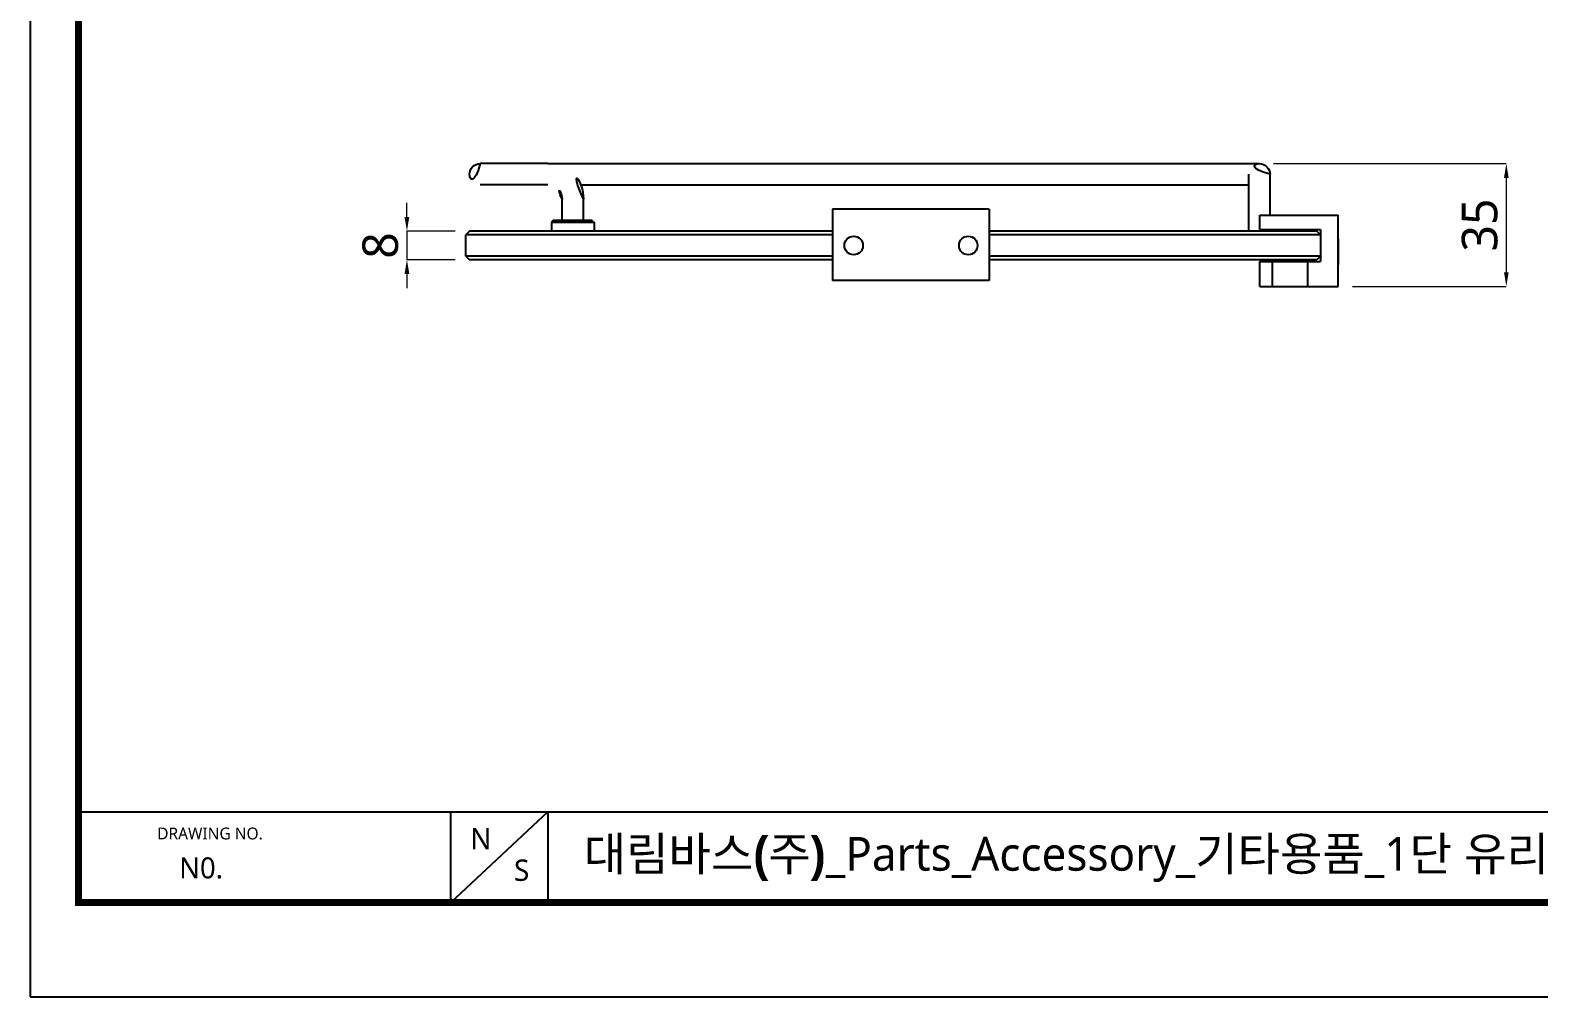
# Model space of a CAD drawing. Extents: x 16295159345 to 16296660660, y -37409619871 to -37408926496.
# Drawn here: x 16295159344.7 to 16295159768.4, y -37408927116.3 to -37408926844.6 of the extents above; entities that cross this region are included whole.
import ezdxf

# ---------------------------------------------------------------- set-up
doc = ezdxf.new("R2010")
doc.units = 0
doc.header["$LTSCALE"] = 10
doc.header["$MEASUREMENT"] = 0
doc.header["$PDMODE"] = 3
doc.header["$PDSIZE"] = -10
doc.linetypes.add('HIDDEN', pattern=[0.375, 0.25, -0.125])
doc.layers.get('0').update_dxf_attribs({"linetype": 'CONTINUOUS'})
doc.layers.get('DEFPOINTS').update_dxf_attribs({"linetype": 'CONTINUOUS'})
doc.layers.add('BODY', color=7, linetype='CONTINUOUS')
doc.styles.add('Daelim Dimension', font='')
doc.styles.get('Daelim Dimension').set_extended_font_data('NanumGothic')
doc.dimstyles.new('DEFAULT', dxfattribs={"dimscale": 2, "dimtxt": 2, "dimasz": 2, "dimexe": 0, "dimexo": 2, "dimgap": 1, "dimtad": 1, "dimdec": 1, "dimzin": 9, "dimdsep": 46, "dimtxsty": 'Daelim Dimension', "dimcen": 0.5, "dimclrd": 252, "dimclre": 252, "dimclrt": 3, "dimadec": 1, "dimazin": 0, "dimtfac": 1, "dimtdec": 1, "dimtix": 1, "dimtmove": 0, "dimatfit": 3, "dimfxl": 1, "dimtolj": 1, "dimtzin": 1, "dimlwd": 9, "dimlwe": 9, "dimarcsym": 0})

# ---------------------------------------------------------------- blocks, each defined once
blk = doc.blocks.new('*D9')
at = {"layer": 'BODY', "color": 5, "lineweight": 9, "ltscale": 0.7, "transparency": 16777216}
for p, q in [((16295159693.919241, -37408926882.121513), (16295159759.269779, -37408926882.121513)), ((16295159759.269779, -37408926886.121513), (16295159759.269779, -37408926912.621513)), ((16295159716.05924, -37408926916.621513), (16295159759.269779, -37408926916.621513))]:
    blk.add_line(p, q, dxfattribs=at)
at = {"layer": 'BODY', "color": 5, "ltscale": 0.7, "transparency": 16777216}
for points in [[(16295159758.603109, -37408926886.121513), (16295159759.936449, -37408926886.121513), (16295159759.269779, -37408926882.121513)], [(16295159758.603109, -37408926912.621513), (16295159759.936449, -37408926912.621513), (16295159759.269779, -37408926916.621513)]]:
    blk.add_solid(points, dxfattribs=at)
at = {"layer": 'DEFPOINTS', "color": 0, "ltscale": 0.7, "transparency": 16777216}
for p in [(16295159689.919241, -37408926882.121513), (16295159712.05924, -37408926916.621513), (16295159759.269779, -37408926916.621513)]:
    blk.add_point(p, dxfattribs=at)
at = {"layer": 'BODY', "color": 7, "ltscale": 0.7, "transparency": 16777216, "insert": (16295159751.819139, -37408926899.371513), "char_height": 10, "attachment_point": 5, "rotation": 90, "style": 'Daelim Dimension'}
blk.add_mtext('\\A1;35', dxfattribs=at)
blk = doc.blocks.new('*D10')
at = {"color": 5, "lineweight": 9, "ltscale": 0.5, "transparency": 16777216}
for p, q in [((16295159450.48542, -37408926897.121513), (16295159450.48542, -37408926893.121513)), ((16295159464.05924, -37408926901.121513), (16295159450.48542, -37408926901.121513)), ((16295159450.48542, -37408926901.121513), (16295159450.48542, -37408926909.121513)), ((16295159464.05924, -37408926909.121513), (16295159450.48542, -37408926909.121513)), ((16295159450.48542, -37408926913.121513), (16295159450.48542, -37408926917.121513))]:
    blk.add_line(p, q, dxfattribs=at)
at = {"color": 5, "ltscale": 0.5, "transparency": 16777216}
for points in [[(16295159449.81876, -37408926897.121513), (16295159451.15209, -37408926897.121513), (16295159450.48542, -37408926901.121513)], [(16295159449.81876, -37408926913.121513), (16295159451.15209, -37408926913.121513), (16295159450.48542, -37408926909.121513)]]:
    blk.add_solid(points, dxfattribs=at)
at = {"layer": 'DEFPOINTS', "color": 0, "ltscale": 0.5, "transparency": 16777216}
for p in [(16295159468.05924, -37408926901.121513), (16295159450.48542, -37408926909.121513), (16295159468.05924, -37408926909.121513)]:
    blk.add_point(p, dxfattribs=at)
at = {"color": 7, "ltscale": 0.5, "transparency": 16777216, "insert": (16295159443.041941, -37408926905.121513), "char_height": 10, "attachment_point": 5, "rotation": 90, "style": 'Daelim Dimension'}
blk.add_mtext('\\A1;8', dxfattribs=at)

msp = doc.modelspace()

# ---------------------------------------------------------------- linework, layer by layer
at = {"color": 7}
for p, q in [((16295159490.05924, -37408926882.121513), (16295159471.05924, -37408926882.121513)), ((16295159490.05924, -37408926888.121513), (16295159471.05924, -37408926888.121513)), ((16295159494.05924, -37408926898.121513), (16295159494.05924, -37408926892.121513)), ((16295159500.05924, -37408926898.121513), (16295159500.05924, -37408926892.121513)), ((16295159491.55924, -37408926898.121513), (16295159491.05924, -37408926898.621513)), ((16295159503.05924, -37408926898.621513), (16295159491.05924, -37408926898.621513)), ((16295159502.55924, -37408926898.121513), (16295159491.55924, -37408926898.121513)), ((16295159502.55924, -37408926898.121513), (16295159503.05924, -37408926898.621513)), ((16295159468.05924, -37408926901.121513), (16295159467.05924, -37408926902.121513)), ((16295159570.05924, -37408926902.121513), (16295159467.05924, -37408926902.121513)), ((16295159467.05924, -37408926908.121513), (16295159467.05924, -37408926902.121513)), ((16295159570.05924, -37408926901.121513), (16295159468.05924, -37408926901.121513)), ((16295159706.05924, -37408926901.121513), (16295159614.05924, -37408926901.121513)), ((16295159707.05924, -37408926902.121513), (16295159614.05924, -37408926902.121513)), ((16295159570.05924, -37408926908.121513), (16295159467.05924, -37408926908.121513)), ((16295159467.05924, -37408926908.121513), (16295159468.05924, -37408926909.121513)), ((16295159707.05924, -37408926908.121513), (16295159614.05924, -37408926908.121513)), ((16295159570.05924, -37408926909.121513), (16295159468.05924, -37408926909.121513)), ((16295159706.05924, -37408926909.121513), (16295159614.05924, -37408926909.121513))]:
    msp.add_line(p, q, dxfattribs=at)
for p, q in [((16295159614.05924, -37408926894.926201), (16295159570.05924, -37408926894.926201)), ((16295159570.05924, -37408926894.926201), (16295159570.05924, -37408926914.926201)), ((16295159614.05924, -37408926894.926201), (16295159614.05924, -37408926914.926201)), ((16295159690.05924, -37408926900.621513), (16295159690.05924, -37408926896.621513)), ((16295159690.05924, -37408926896.621513), (16295159712.05924, -37408926896.621513)), ((16295159712.05924, -37408926916.621513), (16295159712.05924, -37408926896.621513)), ((16295159690.05924, -37408926900.621513), (16295159707.05924, -37408926900.621513)), ((16295159712.05924, -37408926903.221512), (16295159712.05924, -37408926910.420067)), ((16295159690.05924, -37408926916.621513), (16295159690.05924, -37408926909.621513)), ((16295159690.05924, -37408926909.621513), (16295159707.05924, -37408926909.621513)), ((16295159614.05924, -37408926914.926201), (16295159570.05924, -37408926914.926201)), ((16295159690.05924, -37408926916.621513), (16295159712.05924, -37408926916.621513))]:
    msp.add_line(p, q)
at = {"color": 5}
msp.add_line((16295159358.276239, -37408927064.333832), (16295160039.7197, -37408927064.333832), dxfattribs=at)
at = {"color": 5, "ltscale": 40}
for p, q in [((16295159462.73213, -37408927064.333832), (16295159462.73213, -37408927089.835068)), ((16295159462.73213, -37408927064.333832), (16295159462.73213, -37408927089.835068)), ((16295159490.02479, -37408927064.333832), (16295159462.73213, -37408927089.835068)), ((16295159490.02479, -37408927064.333832), (16295159462.73213, -37408927089.835068)), ((16295159490.02479, -37408927064.333832), (16295159490.02479, -37408927089.835068)), ((16295159490.02479, -37408927064.333832), (16295159490.02479, -37408927089.835068))]:
    msp.add_line(p, q, dxfattribs=at)
at = {"ltscale": 0.5}
msp.add_lwpolyline([(16295159344.667589, -37408927116.290787), (16295160190.96759, -37408927116.290787), (16295160190.96759, -37408926496.190781), (16295159344.667589, -37408926496.190781)], close=True, dxfattribs=at)
at = {"color": 5, "linetype": 'ByBlock', "lineweight": 200, "const_width": 1.95}
msp.add_lwpolyline([(16295159358.276239, -37408927089.738663), (16295160177.276239, -37408927089.738663), (16295160177.276239, -37408926510.588654), (16295159358.276239, -37408926510.588654)], close=True, dxfattribs=at)
for centre in [(16295159575.972679, -37408926905.125481), (16295159608.14579, -37408926905.125481)]:
    msp.add_circle(centre, 2.6)
at = {"color": 7}
for centre, radius, start, end in [((16295159471.05924, -37408926885.121513), 3, 90, 270), ((16295159490.05924, -37408926892.121513), 10, 0, 90), ((16295159490.05924, -37408926892.121513), 4, 0, 90)]:
    msp.add_arc(centre, radius, start, end, dxfattribs=at)
at = {"layer": 'BODY', "ltscale": 0.7}
for p, q in [((16295159490.05924, -37408926882.121513), (16295159689.919241, -37408926882.121513)), ((16295159686.919241, -37408926901.121513), (16295159686.919241, -37408926885.121513)), ((16295159692.919241, -37408926896.621513), (16295159692.919241, -37408926885.121513)), ((16295159499.22439, -37408926888.121513), (16295159686.919241, -37408926888.121513)), ((16295159491.05924, -37408926898.621513), (16295159491.05924, -37408926901.121513)), ((16295159503.05924, -37408926898.621513), (16295159503.05924, -37408926901.121513)), ((16295159706.05924, -37408926901.121513), (16295159707.05924, -37408926902.121513)), ((16295159707.05924, -37408926900.621513), (16295159707.05924, -37408926909.621513)), ((16295159707.05924, -37408926902.121513), (16295159707.05924, -37408926908.121513)), ((16295159707.05924, -37408926908.121513), (16295159706.05924, -37408926909.121513))]:
    msp.add_line(p, q, dxfattribs=at)
at = {"layer": 'BODY', "linetype": 'HIDDEN', "ltscale": 0.7}
for p, q in [((16295159693.55924, -37408926916.621513), (16295159693.55924, -37408926909.621513)), ((16295159703.55924, -37408926916.621513), (16295159703.55924, -37408926909.621513))]:
    msp.add_line(p, q, dxfattribs=at)
at = {"layer": 'BODY', "ltscale": 0.7}
msp.add_arc((16295159689.919241, -37408926885.121513), 3, 0, 180, dxfattribs=at)

# ---------------------------------------------------------------- texts
at = {"color": 5, "ltscale": 40, "style": 'Daelim Dimension'}
msp.add_text('DRAWING NO.', height=3.33971465, dxfattribs=at).set_placement((16295159380.341009, -37408927072.048927))
at = {"attachment_point": 1, "style": 'Daelim Dimension'}
for s, insert, char_height, width in [('N', (16295159468.290319, -37408927068.829826), 6, 5.71147479), ('N0.', (16295159386.52668, -37408927077.098297), 5.9025895, 37.02901837), ('S', (16295159480.57798, -37408927077.703033), 6, 5.71147479)]:
    msp.add_mtext(s, dxfattribs=dict(at, insert=insert, char_height=char_height, width=width))
at = {"color": 2, "insert": (16295159500.150961, -37408927071.355476), "char_height": 9.486304519, "width": 484.10648976, "attachment_point": 1, "style": 'Daelim Dimension'}
msp.add_mtext('{\\fPretendard Variable SemiBold|b0|i0|c129|p2;대림바스(주)}_Parts_Accessory_{\\fGulim|b0|i0|c129|p50;기타용품}_1{\\fGulim|b0|i0|c129|p50;단 유리 코너선반}_DL A9024', dxfattribs=at)

# ---------------------------------------------------------------- dimensions: what is measured, and where the dimension line sits
at = {"color": 5, "ltscale": 0.5}
dim = msp.add_linear_dim(base=(16295159450.48542, -37408926909.121513), p1=(16295159468.05924, -37408926901.121513), p2=(16295159468.05924, -37408926909.121513), angle=90, dimstyle='DEFAULT', override={"dimtxt": 5, "dimclrd": 5, "dimclre": 5, "dimclrt": 7}, dxfattribs=at)
dim.commit()
dim.dimension.update_dxf_attribs({"geometry": '*D10', "text_midpoint": (16295159443.041941, -37408926905.121513)})
at = {"layer": 'BODY', "color": 5, "ltscale": 0.7}
dim = msp.add_linear_dim(base=(16295159759.2697792053, -37408926916.6215133667), p1=(16295159689.9192409515, -37408926882.1215133667), p2=(16295159712.0592403412, -37408926916.6215133667), angle=90, dimstyle='DEFAULT', override={"dimtxt": 5, "dimdec": 0, "dimclrd": 5, "dimclre": 5, "dimclrt": 7}, dxfattribs=at)
dim.commit()
dim.dimension.update_dxf_attribs({"geometry": '*D9', "text_midpoint": (16295159751.8191394806, -37408926899.3715133667)})

doc.saveas('drawing.dxf')
